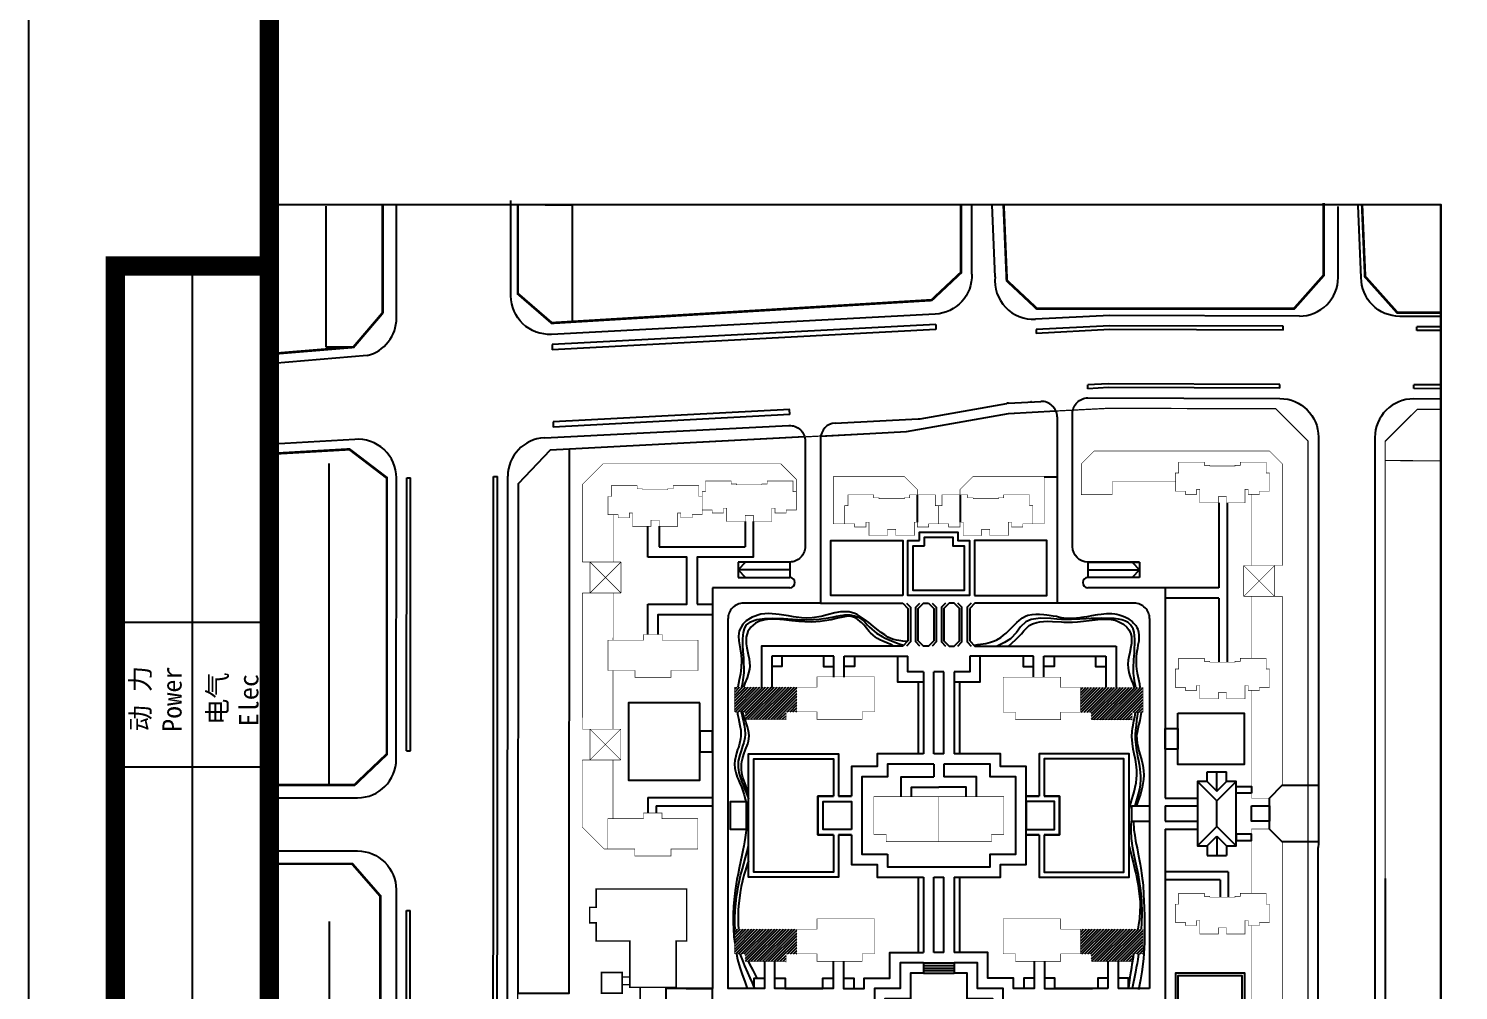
# Model space of a CAD drawing. Extents: x 164940 to 3842273, y 640355 to 1124023.
# Drawn here: x 3536762 to 3547885, y 1086030 to 1093510 of the extents above; entities that cross this region are included whole.
import ezdxf
from ezdxf.enums import TextEntityAlignment as Align

# ---------------------------------------------------------------- set-up
doc = ezdxf.new("R2010")
doc.units = 0
doc.header["$LTSCALE"] = 1000
doc.header["$MEASUREMENT"] = 0
for name, pattern in [('238400', [0.8, 0.5, -0.3]), ('ACAD_ISO04W100', [30.5, 24, -3, 0.5, -3]), ('DASH', [0.35, 0.25, -0.1]), ('PHANTOMX2', [127, 63.5, -12.7, 12.7, -12.7, 12.7, -12.7])]:
    doc.linetypes.add(name, pattern=pattern)
doc.layers.add('-家具', color=33, linetype='Continuous', lineweight=9)
for name, color, linetype in [('G-城市绿线', 7, 'Continuous'), ('HACTH', 8, 'Continuous'), ('l-123', 7, 'Continuous'), ('ROAD', 4, 'Continuous'), ('T-房间', 7, 'Continuous'), ('TK', 6, 'Continuous'), ('商业建筑', 7, 'Continuous'), ('地裂缝坐标戳', 130, 'Continuous'), ('红线', 1, 'Continuous'), ('道牙', 3, 'Continuous')]:
    doc.layers.add(name, color=color, linetype=linetype)
doc.styles.add('图签栏', font='SimSun.ttf')
pattern_1 = [(45, (3242744.205, 1110713.441), (-11.22532015, 11.22532015), [])]

# ---------------------------------------------------------------- blocks, each defined once
blk = doc.blocks.new('图框')
for p, q in [((-142208, -504711), (-142208, -445311)), ((-141308, -487311), (-139708, -487311)), ((-141308, -487311), (-139708, -487311)), ((-140508, -502911), (-140508, -487311)), ((-141308, -491011), (-139708, -491011)), ((-141308, -492511), (-139708, -492511))]:
    blk.add_line(p, q)
at = {"const_width": 200}
blk.add_lwpolyline([(-59108, -446311), (-139708, -446311), (-139708, -503711), (-59108, -503711)], close=True, dxfattribs=at)
blk.add_lwpolyline([(-139708, -503711), (-141308, -503711), (-141308, -487311), (-139708, -487311)], dxfattribs=at)
at = {"style": '图签栏'}
for s, p in [('动 力', (-141052, -491804)), ('电气', (-140252, -491804))]:
    blk.add_text(s, height=200, rotation=90, dxfattribs=at).set_placement(p, align=Align.MIDDLE)
for s, p in [('Power', (-140620, -492150)), ('Elec', (-139823, -492092))]:
    blk.add_text(s, height=200, rotation=90, dxfattribs=at).set_placement(p)

msp = doc.modelspace()

# ---------------------------------------------------------------- hatches: boundary and pattern name
at = {"layer": 'HACTH'}
h = msp.add_hatch(dxfattribs=at)
h.set_pattern_fill('ANSI31', color=6, scale=10, style=0)
h.set_pattern_definition(pattern_1)
h.paths.add_polyline_path([(3542255, 1088388), (3542255, 1088196), (3542339, 1088196), (3542339, 1088138), (3542655, 1088138), (3542655, 1088196), (3542739, 1088196), (3542739, 1088388)])
h = msp.add_hatch(dxfattribs=at)
h.set_pattern_fill('ANSI31', color=6, scale=10, style=0)
h.set_pattern_definition(pattern_1)
h.paths.add_polyline_path([(3544947, 1088386), (3544947, 1088194), (3545031, 1088194), (3545031, 1088136), (3545347, 1088136), (3545347, 1088194), (3545431, 1088194), (3545431, 1088386)])
h = msp.add_hatch(dxfattribs=at)
h.set_pattern_fill('ANSI31', color=6, scale=10, style=0)
h.set_pattern_definition(pattern_1)
h.paths.add_polyline_path([(3542655, 1086314), (3542739, 1086314), (3542739, 1086506), (3542255, 1086506), (3542255, 1086314), (3542339, 1086314), (3542339, 1086256), (3542655, 1086256)])
h = msp.add_hatch(dxfattribs=at)
h.set_pattern_fill('ANSI31', color=6, scale=10, style=0)
h.set_pattern_definition(pattern_1)
h.paths.add_polyline_path([(3544947, 1086506), (3544947, 1086314), (3545031, 1086314), (3545031, 1086256), (3545347, 1086256), (3545347, 1086314), (3545431, 1086314), (3545431, 1086506)])

# ---------------------------------------------------------------- linework, layer by layer
at = {"layer": '-家具'}
msp.add_lwpolyline([(3538635, 1122378), (3593020, 1122378), (3593020, 1079379), (3538635, 1079379)], close=True, dxfattribs=at)
msp.add_line((3547315, 1086899), (3547315, 1084195))
at = {"color": 8, "linetype": '238400', "ltscale": 5, "flags": 128}
for points in [[(3539516, 1092142), (3539516, 1091298), (3539290, 1091033), (3539077, 1091033), (3539077, 1092144), (3539516, 1092142)], [(3540993, 1091234), (3540993, 1092134), (3540568, 1092139), (3540568, 1091448), (3540832, 1091220), (3540993, 1091234)], [(3539101, 1087628), (3539101, 1090229), (3539258, 1090238), (3539549, 1090016), (3539549, 1087869), (3539298, 1087628), (3539101, 1087628)], [(3539101, 1083974), (3539269, 1083974), (3539499, 1084227), (3539499, 1086763), (3539283, 1087010), (3539101, 1087010), (3539101, 1083974)]]:
    msp.add_lwpolyline(points, dxfattribs=at)
at = {"color": 8, "linetype": 'Continuous', "const_width": 20, "flags": 128}
for points in [[(3539516, 1092142), (3539516, 1091298)], [(3544015, 1092141), (3544015, 1091612), (3543787, 1091398), (3540832, 1091220), (3540568, 1091448), (3540568, 1092139)], [(3546836, 1092153), (3546836, 1091590), (3546607, 1091332), (3544605, 1091332), (3544372, 1091550), (3544347, 1092141)], [(3539516, 1091298), (3539290, 1091033), (3538664, 1090981)], [(3538662, 1087628), (3539298, 1087628), (3539549, 1087867), (3539549, 1090016), (3539258, 1090238), (3538667, 1090204)], [(3538635, 1083974), (3539272, 1083974), (3539499, 1084227), (3539499, 1086763), (3539280, 1087014), (3538643, 1087014)]]:
    msp.add_lwpolyline(points, dxfattribs=at)
at = {"const_width": 20, "flags": 128}
msp.add_lwpolyline([(3547747, 1091300), (3547410, 1091300), (3547159, 1091581), (3547135, 1092149)], dxfattribs=at)
at = {"layer": 'G-城市绿线', "color": 8, "linetype": 'PHANTOMX2', "ltscale": 0.1, "const_width": 8}
for points in [[(3547747, 1090549), (3547565, 1090549)], [(3547315, 1090150), (3547747, 1090149)]]:
    msp.add_lwpolyline(points, dxfattribs=at)
at = {"layer": 'l-123', "ltscale": 6}
msp.add_line((3547747, 1079385), (3547747, 1092142), dxfattribs=at)
msp.add_lwpolyline([(3538664, 1092142), (3547747, 1092142), (3547747, 1079385), (3538664, 1079385)], close=True, dxfattribs=at)
at = {"layer": 'ROAD', "color": 8}
for p, q in [((3543698, 1090476), (3544371, 1090595)), ((3544385, 1090597), (3544637, 1090610)), ((3543037, 1090441), (3543683, 1090474)), ((3540487, 1085585), (3540490, 1090028)), ((3546021, 1089822), (3546021, 1089161)), ((3541668, 1089479), (3542336, 1089479)), ((3542083, 1089161), (3542083, 1086044)), ((3542683, 1089161), (3542083, 1089161)), ((3542283, 1089241), (3542683, 1089241)), ((3545403, 1089241), (3545003, 1089241)), ((3545363, 1089161), (3545003, 1089161)), ((3545603, 1089161), (3545603, 1087525)), ((3542923, 1089041), (3542323, 1089041)), ((3545363, 1089041), (3544683, 1089041)), ((3546021, 1089081), (3545603, 1089081)), ((3546021, 1089081), (3546021, 1088583)), ((3546085, 1089097), (3546085, 1088583)), ((3545483, 1088921), (3545483, 1086044)), ((3541579, 1087529), (3541579, 1087409)), ((3541579, 1087529), (3542083, 1087529)), ((3541643, 1087465), (3541643, 1087409)), ((3545343, 1087465), (3545483, 1087465)), ((3545343, 1087465), (3545343, 1087345)), ((3545603, 1087525), (3545855, 1087525)), ((3545603, 1087465), (3545855, 1087465)), ((3545343, 1087345), (3545483, 1087345)), ((3545603, 1087345), (3545855, 1087345)), ((3545603, 1087285), (3545855, 1087285)), ((3545603, 1087285), (3545603, 1082211)), ((3546795, 1084172), (3546795, 1087141)), ((3546095, 1086953), (3545603, 1086953)), ((3546095, 1086953), (3546095, 1086755)), ((3546031, 1086889), (3546031, 1086755))]:
    msp.add_line(p, q, dxfattribs=at)
at = {"layer": 'ROAD', "color": 8, "ltscale": 6}
for p, q in [((3542923, 1089041), (3543563, 1089041)), ((3543563, 1089041), (3543603, 1089001)), ((3544123, 1089041), (3544083, 1089001)), ((3544683, 1089041), (3544123, 1089041)), ((3541763, 1088954), (3542083, 1088954)), ((3543603, 1089001), (3543603, 1088748)), ((3544083, 1089001), (3544083, 1088748)), ((3543563, 1088708), (3543107, 1088708)), ((3543603, 1088748), (3543563, 1088708)), ((3544083, 1088748), (3544123, 1088708)), ((3544123, 1088708), (3545223, 1088708)), ((3545223, 1088708), (3545223, 1088386)), ((3543107, 1088628), (3543603, 1088628)), ((3544579, 1088628), (3544083, 1088628))]:
    msp.add_line(p, q, dxfattribs=at)
for points in [[(3540514, 1091479), (3540514, 1092173)], [(3544372, 1091550), (3544347, 1092141)], [(3542924, 1090341), (3543592, 1090376), (3544386, 1090517), (3544754, 1090536)], [(3539299, 1090315), (3538664, 1090279)], [(3542799, 1090334), (3540971, 1090239)], [(3544663, 1090025), (3544763, 1090025)], [(3543692, 1089528), (3543692, 1089594), (3543992, 1089594), (3543992, 1089528), (3544081, 1089528), (3544081, 1089101), (3543603, 1089101), (3543603, 1089528), (3543692, 1089528)], [(3541579, 1089034), (3541883, 1089034), (3541883, 1089399), (3541579, 1089399)], [(3541963, 1089034), (3542083, 1089034)], [(3543591, 1089041), (3543623, 1089009), (3543623, 1088740), (3543591, 1088708)], [(3543695, 1088708), (3543663, 1088740), (3543663, 1089009), (3543695, 1089041)], [(3543763, 1089041), (3543803, 1089001), (3543803, 1088748), (3543763, 1088708), (3543723, 1088708), (3543683, 1088748), (3543683, 1089001), (3543723, 1089041), (3543763, 1089041)], [(3543791, 1089041), (3543823, 1089009), (3543823, 1088740), (3543791, 1088708)], [(3543895, 1089041), (3543863, 1089009), (3543863, 1088740), (3543895, 1088708)], [(3543963, 1088708), (3544003, 1088748), (3544003, 1089001), (3543963, 1089041), (3543923, 1089041), (3543883, 1089001), (3543883, 1088748), (3543923, 1088708), (3543963, 1088708)], [(3543991, 1088708), (3544023, 1088740), (3544023, 1089009), (3543991, 1089041)], [(3544095, 1089041), (3544063, 1089009), (3544063, 1088740), (3544095, 1088708)], [(3541659, 1088798), (3541659, 1088954), (3541845, 1088954)], [(3542487, 1086256), (3542487, 1086044), (3542203, 1086044), (3542203, 1088921)], [(3543107, 1088708), (3542463, 1088708), (3542463, 1088386)], [(3543027, 1088628), (3542543, 1088628)], [(3542543, 1088628), (3542543, 1088386)], [(3542623, 1088628), (3542623, 1088548), (3542543, 1088548)], [(3542947, 1088628), (3542947, 1088548), (3543027, 1088548)], [(3543027, 1088466), (3543027, 1088628)], [(3543107, 1088466), (3543107, 1088628)], [(3543187, 1088628), (3543187, 1088548), (3543107, 1088548)], [(3543723, 1088428), (3543523, 1088428), (3543523, 1088628)], [(3543723, 1088508), (3543603, 1088508), (3543603, 1088628)], [(3544083, 1088628), (3544083, 1088508), (3543963, 1088508)], [(3544163, 1088628), (3544163, 1088428), (3543963, 1088428)], [(3544499, 1088628), (3544499, 1088548), (3544579, 1088548)], [(3544579, 1088466), (3544579, 1088628)], [(3544659, 1088628), (3545143, 1088628)], [(3544659, 1088466), (3544659, 1088628)], [(3544739, 1088628), (3544739, 1088548), (3544659, 1088548)], [(3545063, 1088628), (3545063, 1088548), (3545143, 1088548)], [(3545143, 1088628), (3545143, 1088386)], [(3543723, 1088508), (3543723, 1087870)], [(3543883, 1088508), (3543803, 1088508)], [(3543803, 1087870), (3543803, 1088508)], [(3543883, 1087870), (3543883, 1088508)], [(3543963, 1088508), (3543963, 1087870)], [(3543683, 1088428), (3543683, 1087870)], [(3544003, 1088428), (3544003, 1087870)], [(3541329, 1087822), (3541329, 1087822)], [(3543063, 1087240), (3543063, 1086910), (3542363, 1086910), (3542363, 1087870), (3543063, 1087870), (3543063, 1087540)], [(3543023, 1087240), (3543023, 1086950), (3542403, 1086950), (3542403, 1087830), (3543023, 1087830), (3543023, 1087540)], [(3543723, 1087870), (3543363, 1087870), (3543363, 1087770), (3543163, 1087770), (3543163, 1087540)], [(3543883, 1087870), (3543803, 1087870)], [(3543963, 1086910), (3544323, 1086910), (3544323, 1087010), (3544523, 1087010), (3544523, 1087770), (3544323, 1087770), (3544323, 1087870), (3543963, 1087870)], [(3544623, 1087240), (3544623, 1086910), (3545323, 1086910), (3545323, 1087870), (3544623, 1087870), (3544623, 1087540)], [(3544663, 1087240), (3544663, 1086950), (3545283, 1086950), (3545283, 1087830), (3544663, 1087830), (3544663, 1087540)], [(3543803, 1087790), (3543443, 1087790), (3543443, 1087690), (3543243, 1087690), (3543243, 1087090), (3543443, 1087090)], [(3543443, 1087090), (3543443, 1086990), (3544243, 1086990), (3544243, 1087090), (3544443, 1087090), (3544443, 1087690), (3544243, 1087690), (3544243, 1087790), (3543883, 1087790)], [(3543550, 1087536), (3543550, 1087690), (3543803, 1087690)], [(3543803, 1087790), (3543803, 1087690)], [(3543883, 1087790), (3543883, 1087690)], [(3544136, 1087536), (3544136, 1087690), (3543883, 1087690)], [(3538664, 1087628), (3539298, 1087628)], [(3543630, 1087536), (3543630, 1087610), (3543843, 1087610)], [(3544056, 1087536), (3544056, 1087610), (3543843, 1087610)], [(3546796, 1087185), (3546515, 1087185), (3546415, 1087285), (3546415, 1087525), (3546515, 1087625), (3546796, 1087625)], [(3546796, 1087605), (3546796, 1087205)], [(3543023, 1087540), (3542903, 1087540), (3542903, 1087240), (3543023, 1087240)], [(3543023, 1087240), (3542903, 1087240), (3542903, 1087540), (3543023, 1087540)], [(3543163, 1087540), (3543063, 1087540)], [(3543063, 1087540), (3543163, 1087540)], [(3543163, 1087500), (3543163, 1087280)], [(3544523, 1087540), (3544623, 1087540)], [(3544623, 1087540), (3544523, 1087540)], [(3544523, 1087500), (3544523, 1087280)], [(3544663, 1087540), (3544783, 1087540), (3544783, 1087240), (3544663, 1087240)], [(3544663, 1087240), (3544783, 1087240), (3544783, 1087540), (3544663, 1087540)], [(3545603, 1087465), (3545603, 1087345)], [(3543063, 1087240), (3543163, 1087240)], [(3543163, 1087240), (3543063, 1087240)], [(3543163, 1087240), (3543163, 1087010), (3543363, 1087010), (3543363, 1086910), (3543723, 1086910)], [(3544623, 1087240), (3544523, 1087240)], [(3544523, 1087240), (3544623, 1087240)], [(3546796, 1087172), (3546795, 1087141)], [(3538664, 1087014), (3539280, 1087014)], [(3543683, 1086910), (3543683, 1086324)], [(3543723, 1086910), (3543723, 1086324)], [(3543803, 1086910), (3543883, 1086910)], [(3543803, 1086324), (3543803, 1086910)], [(3543883, 1086324), (3543883, 1086910)], [(3543963, 1086910), (3543963, 1086324)], [(3544003, 1086910), (3544003, 1086324)], [(3543021, 1086256), (3543021, 1086044), (3542567, 1086044), (3542567, 1086256)], [(3543101, 1086256), (3543101, 1086044), (3543263, 1086044), (3543263, 1086124), (3543463, 1086124), (3543463, 1086324), (3543723, 1086324)], [(3543723, 1086244), (3543543, 1086244), (3543543, 1086044), (3543343, 1086044), (3543343, 1085844)], [(3543723, 1086244), (3543723, 1086164)], [(3543723, 1086244), (3543963, 1086244)], [(3543883, 1086324), (3543803, 1086324)], [(3544585, 1086256), (3544585, 1086044), (3544423, 1086044), (3544423, 1086124), (3544223, 1086124), (3544223, 1086324), (3543963, 1086324)], [(3544343, 1085844), (3544343, 1086044), (3544143, 1086044), (3544143, 1086244), (3543963, 1086244)], [(3543963, 1086244), (3543963, 1086164)], [(3544665, 1086256), (3544665, 1086044), (3545039, 1086044)], [(3545159, 1086256), (3545159, 1086044)], [(3545239, 1086256), (3545239, 1086044)], [(3543723, 1086164), (3543623, 1086164), (3543623, 1085964), (3543423, 1085964), (3543423, 1085844)], [(3543723, 1086224), (3543963, 1086224)], [(3543723, 1086204), (3543963, 1086204)], [(3543723, 1086184), (3543963, 1086184)], [(3543723, 1086164), (3543963, 1086164)], [(3544263, 1085844), (3544263, 1085964), (3544063, 1085964), (3544063, 1086164), (3543963, 1086164)], [(3545683, 1085544), (3545683, 1085324), (3546223, 1085324), (3546223, 1086164), (3545683, 1086164), (3545683, 1085944)], [(3545703, 1085544), (3545703, 1085344), (3546203, 1085344), (3546203, 1086144), (3545703, 1086144), (3545703, 1085944)], [(3541878, 1086044), (3541719, 1086044)], [(3542083, 1086044), (3541878, 1086044)], [(3541878, 1086044), (3542083, 1086044)], [(3542407, 1086044), (3542407, 1086124), (3542487, 1086124)], [(3542567, 1086124), (3542647, 1086124), (3542647, 1086044)], [(3542647, 1086044), (3542941, 1086044)], [(3542941, 1086044), (3542941, 1086124), (3543021, 1086124)], [(3543101, 1086124), (3543181, 1086124), (3543181, 1086044)], [(3544585, 1086124), (3544505, 1086124), (3544505, 1086044)], [(3544745, 1086044), (3544745, 1086124), (3544665, 1086124)], [(3545159, 1086044), (3544745, 1086044)], [(3545039, 1086044), (3544745, 1086044)], [(3545159, 1086124), (3545079, 1086124), (3545079, 1086044)], [(3545319, 1086044), (3545319, 1086124), (3545239, 1086124)], [(3545483, 1086044), (3545239, 1086044)]]:
    msp.add_lwpolyline(points, dxfattribs=at)
at = {"layer": 'ROAD', "color": 8}
for points in [[(3545403, 1089361), (3545003, 1089361, -0.414213), (3544883, 1089481), (3544883, 1090518, -0.415175), (3545003, 1090638), (3546497, 1090633, -0.413253), (3546796, 1090333), (3546796, 1087172)], [(3540775, 1090327), (3542677, 1090423, -0.429034), (3542803, 1090303), (3542803, 1089481, -0.414214), (3542683, 1089361), (3542283, 1089361)]]:
    msp.add_lwpolyline(points, format="xyb", dxfattribs=at)
for points in [[(3544763, 1090490), (3544763, 1089041)], [(3542923, 1090322), (3542923, 1089041)], [(3546085, 1089822), (3546085, 1089097)], [(3541579, 1089399), (3541579, 1089399), (3541579, 1089639)], [(3541668, 1089639), (3541668, 1089479)], [(3542400, 1089676), (3542400, 1089399), (3541963, 1089399), (3541963, 1089034)], [(3542336, 1089676), (3542336, 1089479)], [(3542283, 1089361), (3542283, 1089241)], [(3542340, 1089361), (3542283, 1089301), (3542340, 1089241)], [(3542683, 1089361), (3542683, 1089241)], [(3545003, 1089361), (3545003, 1089241)], [(3545003, 1089361), (3545403, 1089361)], [(3545346, 1089361), (3545403, 1089301), (3545346, 1089241)], [(3545403, 1089361), (3545403, 1089241)], [(3542683, 1089301), (3542283, 1089301)], [(3545003, 1089301), (3545403, 1089301)], [(3546021, 1089161), (3545003, 1089161)], [(3541579, 1088798), (3541579, 1089034)], [(3541643, 1087465), (3542083, 1087465)], [(3546031, 1086889), (3545603, 1086889)]]:
    msp.add_lwpolyline(points, dxfattribs=at)
for points in [[(3540971, 1090239), (3540820, 1090232), (3540570, 1089969), (3540567, 1086009), (3540967, 1086009), (3540971, 1090239)], [(3541983, 1088266), (3541428, 1088266), (3541428, 1087666), (3541983, 1087666)], [(3545703, 1088186), (3546217, 1088186), (3546217, 1087786), (3545703, 1087786)], [(3541983, 1087886), (3542083, 1087886), (3542083, 1088046), (3541983, 1088046)], [(3545703, 1087906), (3545603, 1087906), (3545603, 1088066), (3545703, 1088066)], [(3546275, 1087465), (3546415, 1087465), (3546415, 1087345), (3546275, 1087345)]]:
    msp.add_lwpolyline(points, close=True, dxfattribs=at)
at = {"layer": 'ROAD', "color": 8, "ltscale": 6}
for points in [[(3543563, 1089101), (3543003, 1089101), (3543003, 1089528), (3543563, 1089528)], [(3543732, 1089488), (3543732, 1089554), (3543952, 1089554), (3543952, 1089488), (3544041, 1089488), (3544041, 1089141), (3543643, 1089141), (3543643, 1089488)], [(3544121, 1089101), (3544683, 1089101), (3544683, 1089528), (3544121, 1089528)], [(3542343, 1087280), (3542223, 1087280), (3542223, 1087500), (3542343, 1087500)], [(3543163, 1087280), (3542943, 1087280), (3542943, 1087500), (3543163, 1087500)], [(3544523, 1087280), (3544743, 1087280), (3544743, 1087500), (3544523, 1087500)], [(3542083, 1086044), (3541719, 1086044), (3541719, 1085444), (3542083, 1085444)]]:
    msp.add_lwpolyline(points, close=True, dxfattribs=at)
at = {"layer": 'ROAD', "color": 8}
for centre, radius, start, end in [((3544392, 1090477), 120, 92.9729, 100.0974), ((3544563, 1090486), 120, 90, 92.9729), ((3544643, 1090490), 120, 0, 92.9729), ((3543677, 1090594), 120, 272.8838, 280.0974), ((3543043, 1090322), 120, 92.8838, 180), ((3540790, 1090028), 300, 93.0078, 179.953), ((3542683, 1089201), 40, 270.0001, 90.0001), ((3545003, 1089201), 40, 89.9999, 269.9999), ((3542323, 1088921), 120, 90, 180.0002), ((3545363, 1088921), 120, 359.9998, 90)]:
    msp.add_arc(centre, radius, start, end, dxfattribs=at)
at = {"layer": 'T-房间', "linetype": 'DASH', "ltscale": 6}
for p, q in [((3543676, 1089671), (3543676, 1089884)), ((3544008, 1089884), (3544008, 1089671))]:
    msp.add_line(p, q, dxfattribs=at)
at = {"layer": 'T-房间', "ltscale": 6}
for p, q in [((3545930, 1087655), (3545930, 1087730)), ((3545930, 1087730), (3546080, 1087730)), ((3546005, 1087580), (3546005, 1087730)), ((3545855, 1087655), (3546005, 1087505)), ((3545930, 1087655), (3546005, 1087580)), ((3546005, 1087505), (3546155, 1087655)), ((3546005, 1087580), (3546080, 1087655)), ((3546005, 1087305), (3546005, 1087505)), ((3545855, 1087155), (3546005, 1087305)), ((3546005, 1087305), (3546155, 1087155)), ((3545930, 1087155), (3546005, 1087230)), ((3545930, 1087155), (3545930, 1087080)), ((3546005, 1087230), (3546080, 1087155)), ((3546005, 1087230), (3546005, 1087080)), ((3545930, 1087080), (3546080, 1087080))]:
    msp.add_line(p, q, dxfattribs=at)
at = {"layer": 'T-房间', "ltscale": 6, "const_width": 4}
for points in [[(3546515, 1089334), (3546515, 1090125), (3546415, 1090225), (3545052, 1090225), (3544952, 1090125), (3544952, 1089885), (3545192, 1089885), (3545192, 1089985), (3545687, 1089985)], [(3542734, 1089908), (3542734, 1090005), (3542614, 1090125), (3541231, 1090125), (3541070, 1089965), (3541070, 1089361)], [(3543676, 1089884), (3543676, 1089925), (3543576, 1090025), (3543023, 1090025), (3543023, 1089658), (3543110, 1089658)], [(3544008, 1089884), (3544008, 1089925), (3544108, 1090025), (3544663, 1090025), (3544663, 1089658), (3544574, 1089658)], [(3546275, 1089334), (3546275, 1089888)], [(3546275, 1089815), (3546275, 1089334)], [(3541310, 1089729), (3541310, 1089361)], [(3541070, 1089361), (3541370, 1089361)], [(3541130, 1089361), (3541130, 1089121)], [(3541130, 1089361), (3541370, 1089121)], [(3541370, 1089361), (3541130, 1089121)], [(3541370, 1089361), (3541370, 1089121)], [(3546215, 1089334), (3546215, 1089094)], [(3546215, 1089334), (3546455, 1089094)], [(3546455, 1089334), (3546215, 1089094)], [(3546215, 1089334), (3546515, 1089334)], [(3546455, 1089334), (3546455, 1089094)], [(3541070, 1089121), (3541069, 1088062)], [(3541370, 1089121), (3541070, 1089121)], [(3541310, 1089121), (3541309, 1088754)], [(3546515, 1089094), (3546215, 1089094)], [(3546275, 1089094), (3546275, 1088613)], [(3546275, 1087525), (3546415, 1087525), (3546515, 1087625), (3546515, 1089094)], [(3541309, 1088518), (3541309, 1088062)], [(3546275, 1088363), (3546275, 1087744)], [(3546275, 1087881), (3546275, 1088363)], [(3546275, 1088363), (3546275, 1087525)], [(3541069, 1088062), (3541369, 1088062)], [(3541129, 1088062), (3541129, 1087822)], [(3541129, 1088062), (3541369, 1087822)], [(3541369, 1088062), (3541129, 1087822)], [(3541130, 1088062), (3541130, 1087876)], [(3541369, 1088062), (3541369, 1087822)], [(3541069, 1087822), (3541068, 1087301), (3541240, 1087129), (3541268, 1087129)], [(3541069, 1087822), (3541369, 1087822)], [(3541309, 1087822), (3541308, 1087365)], [(3546515, 1085895), (3546515, 1087185), (3546415, 1087285), (3546275, 1087285), (3546275, 1086785)], [(3546275, 1086535), (3546275, 1085896)]]:
    msp.add_lwpolyline(points, dxfattribs=at)
for points in [[(3546415, 1090054), (3546389, 1090054), (3546389, 1090138), (3546189, 1090138), (3546189, 1090114), (3546147, 1090114), (3546147, 1090108), (3545951, 1090108), (3545951, 1090114), (3545909, 1090114), (3545909, 1090138), (3545709, 1090138), (3545709, 1090054), (3545683, 1090054), (3545683, 1089912), (3545761, 1089912), (3545761, 1089888), (3545849, 1089888), (3545849, 1089926), (3545873, 1089926), (3545873, 1089822), (3546017, 1089822), (3546017, 1089870), (3546081, 1089870), (3546081, 1089822), (3546225, 1089822), (3546225, 1089926), (3546249, 1089926), (3546249, 1089888), (3546337, 1089888), (3546337, 1089912), (3546415, 1089912)], [(3542002, 1089871), (3541976, 1089871), (3541976, 1089955), (3541776, 1089955), (3541776, 1089931), (3541734, 1089931), (3541734, 1089925), (3541538, 1089925), (3541538, 1089931), (3541496, 1089931), (3541496, 1089955), (3541296, 1089955), (3541296, 1089871), (3541270, 1089871), (3541270, 1089729), (3541348, 1089729), (3541348, 1089705), (3541436, 1089705), (3541436, 1089743), (3541460, 1089743), (3541460, 1089639), (3541604, 1089639), (3541604, 1089687), (3541668, 1089687), (3541668, 1089639), (3541812, 1089639), (3541812, 1089743), (3541836, 1089743), (3541836, 1089705), (3541924, 1089705), (3541924, 1089729), (3542002, 1089729)], [(3542734, 1089908), (3542708, 1089908), (3542708, 1089992), (3542508, 1089992), (3542508, 1089968), (3542466, 1089968), (3542466, 1089962), (3542270, 1089962), (3542270, 1089968), (3542228, 1089968), (3542228, 1089992), (3542028, 1089992), (3542028, 1089908), (3542002, 1089908), (3542002, 1089766), (3542080, 1089766), (3542080, 1089742), (3542168, 1089742), (3542168, 1089780), (3542192, 1089780), (3542192, 1089676), (3542336, 1089676), (3542336, 1089724), (3542400, 1089724), (3542400, 1089676), (3542544, 1089676), (3542544, 1089780), (3542568, 1089780), (3542568, 1089742), (3542656, 1089742), (3542656, 1089766), (3542734, 1089766)], [(3543842, 1089800), (3543816, 1089800), (3543816, 1089884), (3543616, 1089884), (3543616, 1089860), (3543574, 1089860), (3543574, 1089854), (3543378, 1089854), (3543378, 1089860), (3543336, 1089860), (3543336, 1089884), (3543136, 1089884), (3543136, 1089800), (3543110, 1089800), (3543110, 1089658), (3543188, 1089658), (3543188, 1089634), (3543276, 1089634), (3543276, 1089671), (3543300, 1089671), (3543300, 1089568), (3543444, 1089568), (3543444, 1089616), (3543508, 1089616), (3543508, 1089568), (3543652, 1089568), (3543652, 1089671), (3543676, 1089671), (3543676, 1089634), (3543764, 1089634), (3543764, 1089658), (3543842, 1089658)], [(3544574, 1089800), (3544548, 1089800), (3544548, 1089884), (3544348, 1089884), (3544348, 1089860), (3544306, 1089860), (3544306, 1089854), (3544110, 1089854), (3544110, 1089860), (3544068, 1089860), (3544068, 1089884), (3543868, 1089884), (3543868, 1089800), (3543842, 1089800), (3543842, 1089658), (3543920, 1089658), (3543920, 1089634), (3544008, 1089634), (3544008, 1089671), (3544032, 1089671), (3544032, 1089568), (3544176, 1089568), (3544176, 1089616), (3544240, 1089616), (3544240, 1089568), (3544384, 1089568), (3544384, 1089671), (3544408, 1089671), (3544408, 1089634), (3544496, 1089634), (3544496, 1089658), (3544574, 1089658)], [(3541969, 1088754), (3541969, 1088518), (3541760, 1088518), (3541760, 1088464), (3541479, 1088464), (3541479, 1088518), (3541269, 1088518), (3541269, 1088754), (3541547, 1088754), (3541547, 1088798), (3541691, 1088798), (3541691, 1088754), (3541969, 1088754)], [(3546415, 1088529), (3546389, 1088529), (3546389, 1088613), (3546189, 1088613), (3546189, 1088589), (3546147, 1088589), (3546147, 1088583), (3545951, 1088583), (3545951, 1088589), (3545909, 1088589), (3545909, 1088613), (3545709, 1088613), (3545709, 1088529), (3545683, 1088529), (3545683, 1088387), (3545761, 1088387), (3545761, 1088363), (3545849, 1088363), (3545849, 1088401), (3545873, 1088401), (3545873, 1088297), (3546017, 1088297), (3546017, 1088345), (3546081, 1088345), (3546081, 1088297), (3546225, 1088297), (3546225, 1088401), (3546249, 1088401), (3546249, 1088363), (3546337, 1088363), (3546337, 1088387), (3546415, 1088387)], [(3542739, 1088388), (3542895, 1088388), (3542895, 1088468), (3543247, 1088468), (3543343, 1088468), (3543343, 1088196), (3543247, 1088196), (3543247, 1088138), (3542895, 1088138), (3542895, 1088196), (3542739, 1088196)], [(3544947, 1088386), (3544791, 1088386), (3544791, 1088466), (3544343, 1088466), (3544343, 1088466), (3544343, 1088194), (3544439, 1088194), (3544439, 1088136), (3544791, 1088136), (3544791, 1088194), (3544947, 1088194)], [(3542739, 1088388), (3542255, 1088388), (3542255, 1088196), (3542339, 1088196), (3542339, 1088138), (3542655, 1088138), (3542655, 1088196), (3542739, 1088196)], [(3545431, 1088386), (3544947, 1088386), (3544947, 1088194), (3545031, 1088194), (3545031, 1088136), (3545347, 1088136), (3545347, 1088194), (3545431, 1088194)], [(3543843, 1087536), (3543843, 1087536), (3543337, 1087536), (3543337, 1087244), (3543433, 1087244), (3543433, 1087186), (3543843, 1087186), (3543843, 1087244)], [(3544349, 1087536), (3543843, 1087536), (3543843, 1087536), (3543843, 1087244), (3543843, 1087186), (3544253, 1087186), (3544253, 1087244), (3544349, 1087244)], [(3541968, 1087365), (3541968, 1087129), (3541759, 1087129), (3541759, 1087075), (3541478, 1087075), (3541478, 1087129), (3541268, 1087129), (3541268, 1087365), (3541546, 1087365), (3541546, 1087409), (3541690, 1087409), (3541690, 1087365), (3541968, 1087365)], [(3546415, 1086701), (3546389, 1086701), (3546389, 1086785), (3546189, 1086785), (3546189, 1086761), (3546147, 1086761), (3546147, 1086755), (3545951, 1086755), (3545951, 1086761), (3545909, 1086761), (3545909, 1086785), (3545709, 1086785), (3545709, 1086701), (3545683, 1086701), (3545683, 1086559), (3545761, 1086559), (3545761, 1086535), (3545849, 1086535), (3545849, 1086573), (3545873, 1086573), (3545873, 1086469), (3546017, 1086469), (3546017, 1086517), (3546081, 1086517), (3546081, 1086469), (3546225, 1086469), (3546225, 1086573), (3546249, 1086573), (3546249, 1086535), (3546337, 1086535), (3546337, 1086559), (3546415, 1086559)], [(3542739, 1086506), (3542895, 1086506), (3542895, 1086586), (3543247, 1086586), (3543343, 1086586), (3543343, 1086314), (3543247, 1086314), (3543247, 1086256), (3542895, 1086256), (3542895, 1086314), (3542739, 1086314)], [(3544947, 1086506), (3544791, 1086506), (3544791, 1086586), (3544439, 1086586), (3544343, 1086586), (3544343, 1086314), (3544439, 1086314), (3544439, 1086256), (3544791, 1086256), (3544791, 1086314), (3544947, 1086314)], [(3542739, 1086506), (3542255, 1086506), (3542255, 1086314), (3542339, 1086314), (3542339, 1086256), (3542655, 1086256), (3542655, 1086314), (3542739, 1086314)], [(3545431, 1086506), (3544947, 1086506), (3544947, 1086314), (3545031, 1086314), (3545031, 1086256), (3545347, 1086256), (3545347, 1086314), (3545431, 1086314)]]:
    msp.add_lwpolyline(points, close=True, dxfattribs=at)
at = {"layer": 'T-房间', "ltscale": 6}
for points in [[(3546080, 1087655), (3546080, 1087730)], [(3545930, 1087655), (3545855, 1087655), (3545855, 1087155), (3545930, 1087155)], [(3546080, 1087155), (3546155, 1087155), (3546155, 1087655), (3546080, 1087655)], [(3546080, 1087155), (3546080, 1087080)]]:
    msp.add_lwpolyline(points, dxfattribs=at)
for points in [[(3546275, 1087565), (3546155, 1087565), (3546155, 1087615), (3546275, 1087615)], [(3546155, 1087195), (3546275, 1087195), (3546275, 1087245), (3546155, 1087245)]]:
    msp.add_lwpolyline(points, close=True, dxfattribs=at)
at = {"layer": '商业建筑', "const_width": 12}
for points in [[(3541439, 1086054), (3541799, 1086054), (3541799, 1086414), (3541881, 1086414), (3541881, 1086818), (3541177, 1086818), (3541177, 1086676), (3541127, 1086676), (3541127, 1086556), (3541177, 1086556), (3541177, 1086414), (3541439, 1086414), (3541439, 1086054)], [(3541219, 1086169), (3541379, 1086169), (3541379, 1086009), (3541219, 1086009)], [(3541719, 1086054), (3541519, 1086054), (3541519, 1085924), (3541719, 1085924)]]:
    msp.add_lwpolyline(points, close=True, dxfattribs=at)
for points in [[(3541379, 1086134), (3541439, 1086134)], [(3541379, 1086074), (3541439, 1086074)]]:
    msp.add_lwpolyline(points, dxfattribs=at)
at = {"layer": '地裂缝坐标戳', "color": 8, "ltscale": 6}
for points in [[(3543596, 1088742), (3543563, 1088745), (3543532, 1088750), (3543513, 1088753), (3543483, 1088762), (3543447, 1088778), (3543422, 1088794), (3543394, 1088814), (3543361, 1088840), (3543332, 1088863), (3543298, 1088890), (3543270, 1088911), (3543232, 1088937), (3543208, 1088952), (3543190, 1088960), (3543145, 1088974), (3543078, 1088974), (3543035, 1088965), (3542975, 1088950), (3542927, 1088938), (3542857, 1088927), (3542814, 1088926), (3542775, 1088928), (3542712, 1088935), (3542673, 1088942), (3542601, 1088953), (3542521, 1088960), (3542458, 1088955), (3542391, 1088933), (3542345, 1088904), (3542319, 1088878), (3542291, 1088826), (3542285, 1088784), (3542288, 1088748), (3542298, 1088687), (3542306, 1088643), (3542309, 1088599), (3542306, 1088541), (3542299, 1088493), (3542289, 1088445), (3542279, 1088388)], [(3542310, 1088388), (3542318, 1088425), (3542322, 1088446), (3542328, 1088499), (3542328, 1088542), (3542327, 1088572), (3542325, 1088615), (3542323, 1088643), (3542321, 1088666), (3542318, 1088716), (3542318, 1088739), (3542318, 1088761), (3542320, 1088792), (3542323, 1088814), (3542331, 1088842), (3542336, 1088854), (3542348, 1088872), (3542364, 1088886), (3542374, 1088893), (3542405, 1088907), (3542428, 1088914), (3542450, 1088918), (3542487, 1088922), (3542501, 1088923), (3542552, 1088924), (3542594, 1088923), (3542635, 1088921), (3542704, 1088918), (3542747, 1088915), (3542814, 1088913), (3542868, 1088914), (3542911, 1088916), (3542945, 1088921), (3542985, 1088927), (3543027, 1088936), (3543047, 1088940), (3543079, 1088946), (3543111, 1088950), (3543151, 1088951), (3543188, 1088944), (3543219, 1088932), (3543261, 1088902), (3543289, 1088871), (3543302, 1088857), (3543321, 1088839), (3543359, 1088808), (3543401, 1088781), (3543426, 1088769), (3543489, 1088742), (3543513, 1088733), (3543534, 1088726), (3543569, 1088714)], [(3543491, 1088708), (3543470, 1088719), (3543438, 1088734), (3543407, 1088747), (3543385, 1088757), (3543367, 1088767), (3543351, 1088776), (3543331, 1088792), (3543312, 1088811), (3543302, 1088820), (3543280, 1088846), (3543261, 1088869), (3543241, 1088890), (3543231, 1088900), (3543213, 1088915), (3543199, 1088925), (3543180, 1088933), (3543153, 1088939), (3543123, 1088938), (3543084, 1088931), (3543056, 1088925), (3543005, 1088913), (3542954, 1088903), (3542920, 1088898), (3542885, 1088895), (3542856, 1088894), (3542800, 1088895), (3542755, 1088898), (3542699, 1088904), (3542637, 1088911), (3542606, 1088914), (3542576, 1088917), (3542532, 1088917), (3542489, 1088912), (3542448, 1088901), (3542416, 1088885), (3542381, 1088855), (3542357, 1088821), (3542344, 1088777), (3542345, 1088724), (3542350, 1088695), (3542361, 1088642), (3542367, 1088609), (3542372, 1088551), (3542370, 1088527), (3542351, 1088461), (3542335, 1088420), (3542323, 1088388)], [(3544115, 1088715), (3544147, 1088719), (3544188, 1088724), (3544209, 1088728), (3544245, 1088737), (3544276, 1088748), (3544295, 1088757), (3544325, 1088775), (3544347, 1088792), (3544366, 1088808), (3544384, 1088825), (3544411, 1088851), (3544432, 1088872), (3544451, 1088891), (3544469, 1088907), (3544495, 1088927), (3544518, 1088940), (3544536, 1088947), (3544569, 1088954), (3544597, 1088956), (3544625, 1088955), (3544660, 1088952), (3544684, 1088950), (3544702, 1088948), (3544716, 1088946), (3544732, 1088944), (3544758, 1088940), (3544773, 1088936), (3544794, 1088931), (3544816, 1088927), (3544841, 1088925), (3544866, 1088924), (3544890, 1088925), (3544914, 1088927), (3544928, 1088928), (3544955, 1088932), (3544974, 1088935), (3544995, 1088938), (3545011, 1088941), (3545032, 1088945), (3545050, 1088948), (3545063, 1088950), (3545081, 1088953), (3545107, 1088956), (3545127, 1088958), (3545148, 1088960), (3545175, 1088960), (3545190, 1088960), (3545213, 1088958), (3545229, 1088955), (3545246, 1088951), (3545270, 1088944), (3545291, 1088935), (3545311, 1088924), (3545332, 1088910), (3545347, 1088898), (3545358, 1088887), (3545375, 1088867), (3545384, 1088852), (3545390, 1088840), (3545397, 1088816), (3545400, 1088793), (3545400, 1088770), (3545398, 1088746), (3545392, 1088714), (3545388, 1088688), (3545384, 1088666), (3545378, 1088629), (3545377, 1088614), (3545377, 1088582), (3545378, 1088555), (3545382, 1088528), (3545387, 1088496), (3545395, 1088450), (3545403, 1088413), (3545407, 1088386)], [(3545376, 1088386), (3545373, 1088401), (3545368, 1088423), (3545364, 1088441), (3545362, 1088459), (3545360, 1088479), (3545358, 1088495), (3545358, 1088512), (3545357, 1088531), (3545358, 1088558), (3545359, 1088581), (3545360, 1088604), (3545362, 1088628), (3545364, 1088656), (3545366, 1088688), (3545368, 1088725), (3545368, 1088759), (3545366, 1088790), (3545362, 1088816), (3545355, 1088841), (3545335, 1088874), (3545315, 1088891), (3545296, 1088901), (3545266, 1088912), (3545240, 1088917), (3545206, 1088921), (3545159, 1088923), (3545108, 1088924), (3545058, 1088922), (3545028, 1088921), (3544988, 1088919), (3544939, 1088916), (3544875, 1088914), (3544813, 1088914), (3544797, 1088915), (3544760, 1088918), (3544715, 1088923), (3544633, 1088925), (3544561, 1088914), (3544520, 1088896), (3544479, 1088858), (3544447, 1088812), (3544401, 1088764), (3544355, 1088735), (3544298, 1088708)], [(3544386, 1088708), (3544414, 1088732), (3544440, 1088755), (3544466, 1088781), (3544487, 1088804), (3544504, 1088825), (3544522, 1088844), (3544547, 1088867), (3544571, 1088881), (3544605, 1088892), (3544629, 1088897), (3544685, 1088901), (3544726, 1088900), (3544797, 1088895), (3544815, 1088894), (3544855, 1088893), (3544884, 1088894), (3544922, 1088897), (3544968, 1088902), (3545012, 1088907), (3545060, 1088912), (3545100, 1088916), (3545135, 1088917), (3545184, 1088915), (3545214, 1088909), (3545239, 1088900), (3545280, 1088877), (3545305, 1088855), (3545322, 1088834), (3545333, 1088811), (3545341, 1088781), (3545343, 1088755), (3545341, 1088728), (3545337, 1088702), (3545329, 1088659), (3545321, 1088625), (3545317, 1088599), (3545314, 1088566), (3545315, 1088537), (3545321, 1088501), (3545332, 1088468), (3545343, 1088439), (3545352, 1088416), (3545363, 1088386)], [(3542274, 1088196), (3542280, 1088167), (3542284, 1088146), (3542290, 1088118), (3542296, 1088090), (3542302, 1088054), (3542304, 1088033), (3542303, 1088008), (3542301, 1087985), (3542289, 1087936), (3542284, 1087920), (3542278, 1087903), (3542269, 1087874), (3542263, 1087851), (3542255, 1087819), (3542253, 1087791), (3542255, 1087756), (3542263, 1087724), (3542275, 1087689), (3542283, 1087672), (3542293, 1087647), (3542308, 1087612), (3542319, 1087583), (3542329, 1087551), (3542337, 1087517), (3542341, 1087500)], [(3542305, 1088196), (3542313, 1088165), (3542319, 1088140), (3542323, 1088122), (3542330, 1088093), (3542335, 1088061), (3542336, 1088021), (3542334, 1087995), (3542325, 1087958), (3542316, 1087928), (3542305, 1087894), (3542294, 1087861), (3542283, 1087813), (3542282, 1087794), (3542281, 1087782), (3542282, 1087764), (3542284, 1087745), (3542288, 1087724), (3542295, 1087698), (3542305, 1087668), (3542311, 1087650), (3542320, 1087628), (3542330, 1087604), (3542335, 1087592), (3542344, 1087570), (3542352, 1087548), (3542363, 1087520)], [(3542363, 1087571), (3542356, 1087587), (3542348, 1087606), (3542341, 1087624), (3542333, 1087645), (3542325, 1087666), (3542319, 1087686), (3542314, 1087706), (3542310, 1087727), (3542308, 1087743), (3542307, 1087763), (3542308, 1087788), (3542311, 1087809), (3542316, 1087832), (3542326, 1087868), (3542340, 1087904), (3542356, 1087947), (3542362, 1087969), (3542365, 1087985), (3542367, 1088010), (3542365, 1088033), (3542361, 1088060), (3542355, 1088080), (3542345, 1088112), (3542338, 1088131), (3542329, 1088156), (3542323, 1088174), (3542316, 1088198)], [(3545323, 1087442), (3545336, 1087485), (3545345, 1087514), (3545357, 1087556), (3545365, 1087584), (3545371, 1087610), (3545378, 1087643), (3545382, 1087674), (3545384, 1087704), (3545384, 1087739), (3545381, 1087768), (3545372, 1087825), (3545363, 1087869), (3545356, 1087905), (3545349, 1087950), (3545346, 1087979), (3545345, 1088001), (3545347, 1088046), (3545350, 1088066), (3545354, 1088092), (3545361, 1088126), (3545367, 1088155), (3545374, 1088194)], [(3545391, 1088194), (3545387, 1088162), (3545382, 1088129), (3545377, 1088090), (3545373, 1088053), (3545371, 1088022), (3545371, 1087982), (3545375, 1087940), (3545378, 1087917), (3545382, 1087894), (3545385, 1087873), (3545389, 1087852), (3545396, 1087818), (3545401, 1087788), (3545406, 1087752), (3545410, 1087722), (3545411, 1087699), (3545411, 1087669), (3545408, 1087628), (3545403, 1087595), (3545394, 1087555), (3545384, 1087519), (3545374, 1087483), (3545369, 1087465)], [(3545417, 1088194), (3545413, 1088159), (3545406, 1088129), (3545399, 1088100), (3545393, 1088076), (3545385, 1088035), (3545382, 1088012), (3545383, 1087984), (3545386, 1087952), (3545393, 1087919), (3545400, 1087893), (3545410, 1087858), (3545422, 1087816), (3545430, 1087779), (3545436, 1087741), (3545438, 1087705), (3545436, 1087670), (3545425, 1087609), (3545411, 1087557), (3545392, 1087500), (3545387, 1087483), (3545381, 1087465)], [(3542343, 1087487), (3542347, 1087460), (3542348, 1087442), (3542350, 1087421), (3542351, 1087401), (3542351, 1087381), (3542350, 1087356), (3542349, 1087328), (3542346, 1087296), (3542342, 1087254), (3542337, 1087220), (3542331, 1087185), (3542325, 1087153), (3542319, 1087119), (3542310, 1087079), (3542300, 1087030), (3542289, 1086980), (3542281, 1086937), (3542272, 1086892), (3542258, 1086807), (3542251, 1086737), (3542247, 1086685), (3542244, 1086619), (3542244, 1086559), (3542245, 1086508), (3542249, 1086447), (3542255, 1086395)], [(3545419, 1086506), (3545422, 1086553), (3545424, 1086629), (3545421, 1086728), (3545414, 1086808), (3545396, 1086928), (3545379, 1087009), (3545363, 1087082), (3545353, 1087137), (3545342, 1087211), (3545339, 1087270), (3545340, 1087314), (3545343, 1087345)], [(3545358, 1087345), (3545357, 1087325), (3545359, 1087296), (3545361, 1087278), (3545367, 1087236), (3545374, 1087194), (3545379, 1087166), (3545385, 1087138), (3545391, 1087105), (3545400, 1087064), (3545409, 1087011), (3545415, 1086981), (3545423, 1086924), (3545426, 1086899), (3545429, 1086872), (3545432, 1086842), (3545436, 1086782), (3545439, 1086723), (3545441, 1086674), (3545442, 1086606), (3545443, 1086574), (3545443, 1086531), (3545443, 1086494), (3545442, 1086400), (3545440, 1086357), (3545434, 1086276), (3545421, 1086173), (3545411, 1086112), (3545402, 1086061), (3545397, 1086035)], [(3542259, 1086506), (3542257, 1086545), (3542257, 1086592), (3542259, 1086648), (3542262, 1086681), (3542264, 1086704), (3542267, 1086729), (3542270, 1086759), (3542276, 1086798), (3542283, 1086836), (3542292, 1086884), (3542301, 1086923), (3542315, 1086976), (3542325, 1087013), (3542339, 1087064), (3542351, 1087109), (3542363, 1087158)], [(3545323, 1087152), (3545348, 1087056), (3545357, 1087018), (3545368, 1086968), (3545377, 1086930), (3545386, 1086887), (3545393, 1086848), (3545400, 1086802), (3545408, 1086720), (3545408, 1086687), (3545407, 1086645), (3545403, 1086589), (3545399, 1086557), (3545392, 1086506)], [(3542363, 1087037), (3542353, 1087009), (3542339, 1086966), (3542327, 1086927), (3542315, 1086883), (3542305, 1086837), (3542297, 1086790), (3542292, 1086748), (3542287, 1086708), (3542283, 1086659), (3542281, 1086595), (3542282, 1086546), (3542284, 1086506)], [(3542269, 1086314), (3542278, 1086271), (3542296, 1086209), (3542314, 1086154), (3542333, 1086100), (3542352, 1086044)], [(3542296, 1086314), (3542315, 1086262), (3542332, 1086221), (3542355, 1086169), (3542373, 1086128), (3542390, 1086089), (3542407, 1086049)], [(3542360, 1086256), (3542371, 1086234), (3542397, 1086186), (3542412, 1086156), (3542427, 1086124)], [(3545320, 1086049), (3545335, 1086151), (3545344, 1086208), (3545348, 1086233), (3545357, 1086288), (3545361, 1086314)], [(3545397, 1086314), (3545390, 1086269), (3545385, 1086240), (3545379, 1086206), (3545372, 1086172), (3545365, 1086134), (3545356, 1086084), (3545348, 1086044)]]:
    msp.add_lwpolyline(points, dxfattribs=at)
at = {"layer": '红线', "color": 8, "linetype": 'ACAD_ISO04W100', "const_width": 10}
msp.add_lwpolyline([(3546715, 1087172), (3546715, 1090302), (3546465, 1090553), (3545166, 1090557), (3544386, 1090517), (3543592, 1090376), (3540971, 1090239), (3540820, 1090232), (3540570, 1089969), (3540568, 1087321), (3540568, 1087170), (3540565, 1083842), (3540563, 1081492), (3540813, 1081242), (3540963, 1081242), (3543563, 1081241), (3544363, 1081140), (3546465, 1081139), (3546715, 1081389), (3546715, 1083978)], close=True, dxfattribs=at)
at = {"layer": '红线', "color": 8, "const_width": 10}
msp.add_lwpolyline([(3547747, 1090549), (3547565, 1090549), (3547315, 1090300), (3547315, 1087172), (3547315, 1084519), (3547747, 1084519)], dxfattribs=at)
at = {"layer": '道牙', "color": 8, "ltscale": 100}
for p, q in [((3545172, 1091279), (3544594, 1091249)), ((3546648, 1091274), (3545172, 1091279)), ((3545003, 1090709), (3545003, 1090739)), ((3547747, 1090739), (3547537, 1090740)), ((3547747, 1090709), (3547537, 1090710)), ((3547747, 1090629), (3547536, 1090630)), ((3547235, 1090330), (3547235, 1087172)), ((3547235, 1087172), (3547235, 1087141)), ((3547235, 1087172), (3547235, 1087141)), ((3547235, 1087141), (3547235, 1084701))]:
    msp.add_line(p, q, dxfattribs=at)
at = {"layer": '道牙', "color": 8}
for p, q in [((3543819, 1091209), (3543821, 1091169)), ((3544599, 1091169), (3544600, 1091139)), ((3546522, 1091165), (3546522, 1091195)), ((3547562, 1091161), (3547562, 1091191)), ((3540834, 1091052), (3540836, 1091012)), ((3546497, 1090713), (3546497, 1090743)), ((3546497, 1090713), (3546497, 1090743)), ((3547537, 1090710), (3547537, 1090740)), ((3540842, 1090451), (3540844, 1090411)), ((3540380, 1090026), (3540410, 1090027)), ((3539704, 1090017), (3539734, 1090017)), ((3539702, 1087892), (3539732, 1087892)), ((3539701, 1086652), (3539731, 1086652))]:
    msp.add_line(p, q, dxfattribs=at)
at = {"layer": '道牙', "color": 8, "ltscale": 100}
for points in [[(3539396, 1090967, 0.345568), (3539624, 1091259), (3539624, 1092142)], [(3544099, 1091601, -0.411072), (3543815, 1091289), (3540830, 1091132, -0.429575), (3540514, 1091431), (3540514, 1091479)], [(3547747, 1091271), (3547428, 1091272, -0.415765), (3547129, 1091574)], [(3538664, 1087528), (3539322, 1087528, 0.413973), (3539622, 1087828), (3539624, 1090016)], [(3538664, 1087114), (3539321, 1087114, -0.414454), (3539621, 1086814), (3539619, 1084234, -0.340333), (3539396, 1083944, 0.340333)]]:
    msp.add_lwpolyline(points, format="xyb", dxfattribs=at)
for points in [[(3544099, 1091601), (3544099, 1092142)], [(3544281, 1091580), (3544257, 1092137)], [(3546949, 1091574), (3546949, 1092127)], [(3547129, 1091572), (3547106, 1092133)], [(3543819, 1091209), (3540834, 1091052)], [(3543821, 1091169), (3540836, 1091012)], [(3546522, 1091195), (3545174, 1091199), (3544599, 1091169)], [(3546522, 1091165), (3545174, 1091169), (3544600, 1091139)], [(3547747, 1091191), (3547562, 1091191)], [(3547747, 1091161), (3547562, 1091161)], [(3539396, 1090967), (3538664, 1090906)], [(3546497, 1090743), (3545161, 1090748), (3545003, 1090739)], [(3546497, 1090743), (3545161, 1090748), (3545003, 1090739)], [(3546497, 1090713), (3545162, 1090718), (3545003, 1090709)], [(3546497, 1090713), (3545162, 1090718), (3545003, 1090709)], [(3542683, 1090548), (3540842, 1090451)], [(3542683, 1090508), (3540844, 1090411)], [(3542683, 1090508), (3542681, 1090548)], [(3540379, 1087890), (3540380, 1090026)], [(3540409, 1087890), (3540410, 1090027)], [(3539702, 1087892), (3539704, 1090017)], [(3539732, 1087892), (3539734, 1090017)], [(3540376, 1084719), (3540379, 1087890)], [(3540406, 1084719), (3540409, 1087890)], [(3539699, 1084234), (3539701, 1086652)], [(3539729, 1084234), (3539731, 1086652)]]:
    msp.add_lwpolyline(points, dxfattribs=at)
for centre, start, end in [((3544579, 1091549), 173.9939, 272.9729), ((3546649, 1091574), 269.812, 0), ((3547535, 1090330), 89.8031, 180), ((3539324, 1090016), 359.953, 94.7779)]:
    msp.add_arc(centre, 300, start, end, dxfattribs=at)

# ---------------------------------------------------------------- block references
at = {"layer": 'TK', "xscale": 0.7491082046180964, "yscale": 0.749108204501681, "zscale": 0.7491082045191116}
msp.add_blockref('图框', (3643292, 1456713), dxfattribs=at)

doc.saveas('drawing.dxf')
